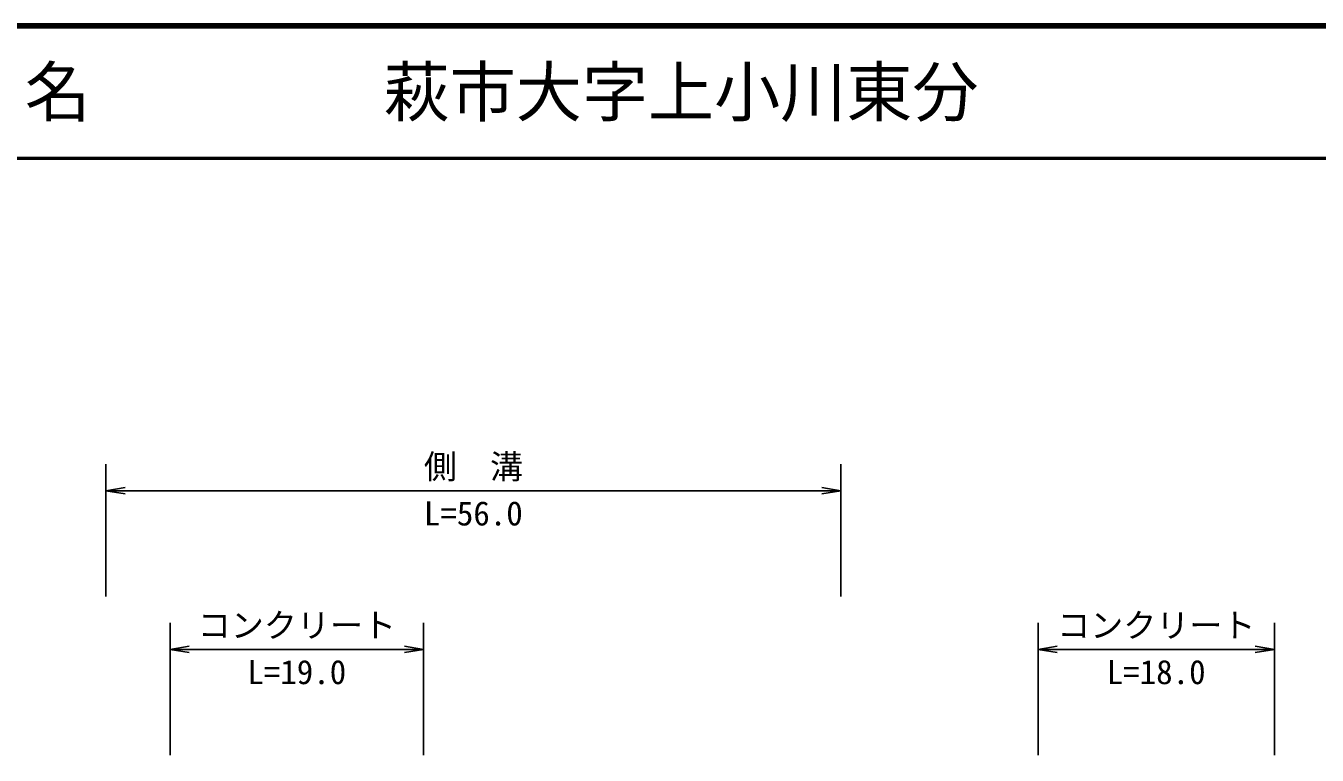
# Model space of a CAD drawing. Units: millimetres, scale not verified. Extents: x 40000 to 680000, y 20000 to 380000.
# Drawn here: x 377952 to 475652, y 324843 to 380000 of the extents above; entities that cross this region are included whole.
import ezdxf
from ezdxf.enums import TextEntityAlignment as Align

# ---------------------------------------------------------------- set-up
doc = ezdxf.new("R2010")
doc.units = ezdxf.units.MM
doc.header["$LTSCALE"] = 1000
for name, color, linetype, lineweight in [('M-STR-STR3', 7, 'Continuous', 25), ('M-TTL', 2, 'Continuous', 140), ('M-TTL-LINE', 7, 'Continuous', 50)]:
    doc.layers.add(name, color=color, linetype=linetype, lineweight=lineweight)
doc.layers.add('M-TTL-TXT', color=7, linetype='Continuous')
doc.styles.add('ＭＳ ゴシック', font='')
doc.styles.get('ＭＳ ゴシック').set_extended_font_data('MS Gothic')

# ---------------------------------------------------------------- blocks, each defined once
blk = doc.blocks.new('open_arrow')
at = {"color": 0, "linetype": 'Continuous', "lineweight": -2}
blk.add_lwpolyline([(7.5, 1.25), (0, 0), (7.5, -1.25)], dxfattribs=at)

msp = doc.modelspace()

# ---------------------------------------------------------------- linework, layer by layer
at = {"layer": 'M-STR-STR3'}
for p, q in [((384014, 336843), (384014, 346843)), ((439624, 336843), (439624, 346843)), ((384014, 344843), (439624, 344843)), ((388870, 324843), (388870, 334843)), ((408049, 324843), (408049, 334843)), ((454544, 324843), (454544, 334843)), ((472416, 324843), (472416, 334843)), ((408049, 332843), (388870, 332843)), ((472416, 332843), (454544, 332843))]:
    msp.add_line(p, q, dxfattribs=at)
at = {"layer": 'M-TTL'}
msp.add_line((680000, 380000), (40000, 380000), dxfattribs=at)
at = {"layer": 'M-TTL-LINE'}
msp.add_line((40000, 370000), (680000, 370000), dxfattribs=at)

# ---------------------------------------------------------------- block references
at = {"layer": 'M-STR-STR3', "xscale": 193, "yscale": 193}
for p in [(384014, 344843), (388870, 332843), (454544, 332843)]:
    msp.add_blockref('open_arrow', p, dxfattribs=at)
at = {"layer": 'M-STR-STR3', "xscale": 193, "yscale": 193, "rotation": 180}
for p in [(439624, 344843), (408049, 332843), (472416, 332843)]:
    msp.add_blockref('open_arrow', p, dxfattribs=at)

# ---------------------------------------------------------------- texts
at = {"layer": 'M-STR-STR3', "style": 'ＭＳ ゴシック'}
for s, p in [('側\u3000溝', (408069, 345199)), ('L=56.0', (408069, 341664)), ('コンクリート', (390960, 333199)), ('コンクリート', (455980, 333199)), ('L=19.0', (394710, 329664)), ('L=18.0', (459730, 329664))]:
    msp.add_text(s, height=1833, dxfattribs=at).set_placement(p, align=Align.BOTTOM_LEFT)
at = {"layer": 'M-TTL-TXT', "style": 'ＭＳ ゴシック'}
for s, p in [('地 名', (370380, 375000)), ('萩市大字上小川東分', (405024, 375000))]:
    msp.add_text(s, height=3666, dxfattribs=at).set_placement(p, align=Align.MIDDLE_LEFT)

doc.saveas('drawing.dxf')
